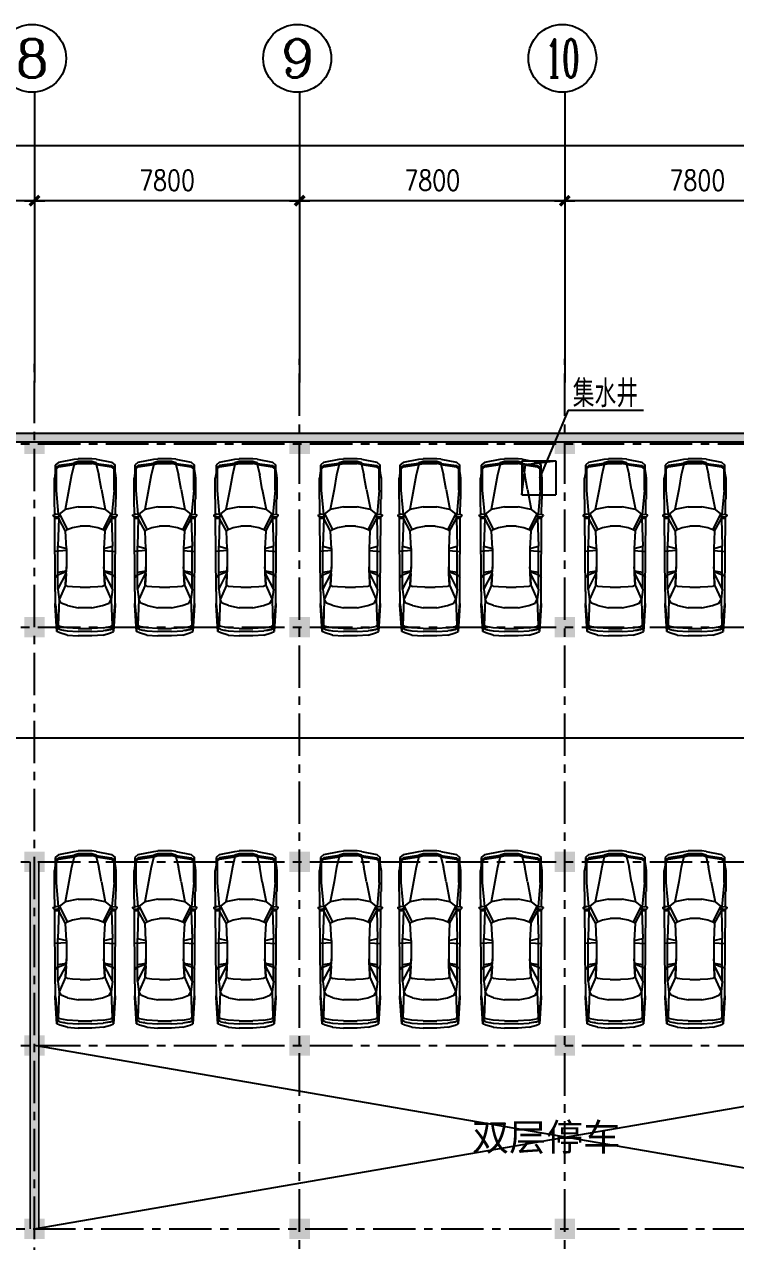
# Model space of a CAD drawing. Extents: x -542930 to 249594, y -301235 to 84515.
# Drawn here: x -18773 to 2155, y -141133 to -105322 of the extents above; entities that cross this region are included whole.
import ezdxf
from ezdxf.enums import TextEntityAlignment as Align

# ---------------------------------------------------------------- set-up
doc = ezdxf.new("R2010")
doc.units = 0
doc.header["$LTSCALE"] = 1000
doc.header["$MEASUREMENT"] = 0
doc.linetypes.add('CENTER', pattern=[2, 1.25, -0.25, 0.25, -0.25])
doc.layers.get('0').update_dxf_attribs({"linetype": 'CONTINUOUS'})
doc.layers.get('DEFPOINTS').update_dxf_attribs({"linetype": 'CONTINUOUS'})
for name, color, linetype in [('A-CH-TEXT', 2, 'CONTINUOUS'), ('A-COLUMN', 5, 'CONTINUOUS'), ('A-FURN', 251, 'CONTINUOUS'), ('A-GRID', 1, 'CENTER'), ('A-STAIR', 3, 'CONTINUOUS'), ('AXIS', 3, 'CONTINUOUS'), ('AXIS_TEXT', 7, 'CONTINUOUS'), ('PUB_DIM', 3, 'CONTINUOUS'), ('PUB_TITLE', 4, 'CONTINUOUS'), ('TEXT', 7, 'CONTINUOUS'), ('WALL', 255, 'CONTINUOUS')]:
    doc.layers.add(name, color=color, linetype=linetype)
doc.styles.add('COMPLEX', font='COMPLEX')
doc.styles.add('DIM_FONT', font='SIMPLEX.shx', dxfattribs={"width": 0.8})
doc.styles.add('HZTXT', font='SimSun.ttf', dxfattribs={"height": 0.8})
doc.styles.add('HZXY', font='romans.shx', dxfattribs={"width": 0.8, "bigfont": 'hztxt.shx'})
doc.dimstyles.new('AXIS200', dxfattribs={"dimscale": 2, "dimtxt": 300, "dimasz": 1, "dimexe": 250, "dimexo": 300, "dimgap": 150, "dimtad": 1, "dimdec": 0, "dimdsep": 46, "dimtxsty": 'DIM_FONT', "dimblk": '_DIMX', "dimblk1": '_DIMX', "dimblk2": '_DIMX', "dimsah": 1, "dimcen": 5, "dimse1": 1, "dimse2": 1, "dimclrt": 7, "dimadec": 0, "dimazin": 0, "dimtfac": 1, "dimtdec": 0, "dimtix": 1, "dimtmove": 2, "dimatfit": 3, "dimldrblk": '_DIMX', "dimfxl": 1, "dimarcsym": 0})

# ---------------------------------------------------------------- blocks, each defined once
blk = doc.blocks.new('_DIMX')
blk.add_line((-150, 0), (150, 0))
at = {"const_width": 50}
blk.add_lwpolyline([(-70, -70), (70, 70)], dxfattribs=at)
blk = doc.blocks.new('*D406')
at = {"layer": 'DEFPOINTS', "color": 0, "transparency": 16777216}
for p in [(-70073, -107895), (226927, -107895), (-70073, -108895)]:
    blk.add_point(p, dxfattribs=at)
at = {"layer": 'PUB_DIM', "color": 0, "lineweight": -2, "transparency": 16777216}
blk.add_line((226925, -108895), (-70071, -108895), dxfattribs=at)
at = {"layer": 'PUB_DIM', "color": 0, "lineweight": -2, "transparency": 16777216, "xscale": 2, "yscale": 2, "zscale": 2, "rotation": 180}
blk.add_blockref('_DIMX', (-70073, -108895), dxfattribs=at)
at = {"layer": 'PUB_DIM', "color": 0, "lineweight": -2, "transparency": 16777216, "xscale": 2, "yscale": 2, "zscale": 2}
blk.add_blockref('_DIMX', (226927, -108895), dxfattribs=at)
at = {"layer": 'PUB_DIM', "color": 7, "transparency": 16777216, "insert": (70165, -108187), "char_height": 600, "attachment_point": 5, "style": 'DIM_FONT'}
blk.add_mtext('297000', dxfattribs=at)
blk = doc.blocks.new('M_F27')
for p, q in [((-2489, 522), (-2426, 736)), ((-2426, 736), (-2389, 824)), ((-2389, 824), (-1610, 874)), ((-2389, 824), (-1560, 874)), ((-2264, 812), (-2389, 824)), ((-2326, 736), (-2364, 522)), ((-2326, 736), (-2351, 596)), ((-2326, 736), (-2288, 811)), ((-2200, 786), (-2288, 811)), ((-2276, 522), (-2238, 736)), ((-2200, 786), (-2238, 736)), ((-1560, 874), (-2212, 815)), ((-2208, 815), (-2211, 814)), ((-1660, 862), (-2208, 815)), ((-1446, 761), (-2200, 786)), ((-1560, 874), (-1660, 862)), ((-1617, 869), (-1620, 866)), ((-1208, 874), (-1610, 874)), ((-1547, 698), (-1446, 761)), ((-1145, 799), (-1446, 761)), ((-1019, 572), (-1446, 761)), ((-1208, 874), (980, 889)), ((-1145, 799), (-682, 557)), ((-1145, 799), (124, 799)), ((-743, 849), (-793, 874)), ((-730, 799), (-743, 849)), ((-630, 555), (-730, 799)), ((-642, 799), (-605, 554)), ((-2, 547), (-27, 877)), ((124, 799), (61, 547)), ((941, 773), (124, 799)), ((564, 572), (941, 773)), ((1079, 748), (614, 522)), ((941, 773), (941, 874)), ((983, 777), (941, 773)), ((941, 773), (987, 765)), ((980, 902), (995, 790)), ((980, 790), (980, 898)), ((995, 790), (980, 790)), ((980, 790), (992, 746)), ((984, 905), (1020, 939)), ((992, 746), (1021, 747)), ((995, 790), (1022, 746)), ((1022, 748), (995, 790)), ((1021, 747), (1022, 748)), ((1053, 768), (1022, 746)), ((1036, 935), (1062, 857)), ((1036, 756), (1079, 748)), ((1051, 889), (1497, 893)), ((1057, 776), (1062, 857)), ((1770, 849), (1058, 784)), ((1204, 585), (1079, 748)), ((1506, 899), (2121, 899)), ((2461, 849), (1770, 849)), ((2272, 876), (2121, 899)), ((2272, 876), (2272, 874)), ((2437, 851), (2272, 876)), ((2511, 874), (2287, 874)), ((2398, 849), (2461, 773)), ((2437, 850), (2433, 851)), ((2498, 773), (2436, 849)), ((2511, 874), (2450, 850)), ((2461, 773), (2523, 321)), ((2561, 321), (2498, 773)), ((2599, 773), (2511, 874)), ((2599, 773), (2687, 321)), ((-2489, 522), (-2514, 196)), ((-2364, 522), (-2389, 196)), ((-2351, 594), (-2351, 596)), ((-2301, 196), (-2276, 522)), ((-1622, 510), (-1685, 196)), ((-1622, 510), (-1547, 698)), ((-1082, 145), (-1070, 371)), ((-1070, 371), (-1057, 510)), ((-1019, 572), (-1057, 510)), ((-680, 556), (-1019, 572)), ((-1019, 572), (-479, 547)), ((-680, 556), (-630, 555)), ((-605, 554), (-630, 555)), ((-479, 547), (-605, 554)), ((61, 547), (-479, 547)), ((61, 547), (564, 572)), ((564, 572), (614, 522)), ((614, 522), (677, 371)), ((677, 371), (714, 145)), ((1795, 472), (1204, 585)), ((1280, 196), (1204, 585)), ((2222, 397), (1795, 472)), ((2523, 321), (2222, 397)), ((-2514, -206), (-2514, 196)), ((-2389, -206), (-2389, 196)), ((-2301, 196), (-2301, -206)), ((-1685, -206), (-1685, 196)), ((-1082, 145), (-1082, -156)), ((714, -156), (714, 145)), ((1280, 196), (1280, -206)), ((2523, 321), (2586, 321)), ((2523, 321), (2561, 196)), ((2580, 196), (2542, 321)), ((2561, 196), (2561, -206)), ((2611, 196), (2574, 321)), ((2580, 321), (2618, 196)), ((2580, 196), (2580, -206)), ((2611, 196), (2611, -206)), ((2618, -206), (2618, 196)), ((2687, 321), (2699, 196)), ((2699, -206), (2699, 196)), ((-2489, -533), (-2514, -206)), ((-2389, -206), (-2364, -533)), ((-2276, -533), (-2301, -206)), ((-1685, -206), (-1622, -520)), ((-1070, -382), (-1082, -156)), ((714, -156), (677, -382)), ((1204, -596), (1280, -206)), ((2523, -332), (2222, -407)), ((2523, -332), (2461, -784)), ((2561, -332), (2498, -784)), ((2523, -332), (2561, -206)), ((2586, -332), (2523, -332)), ((2580, -206), (2542, -332)), ((2618, -6), (2561, -6)), ((2574, -332), (2611, -206)), ((2618, -206), (2580, -332)), ((2687, -332), (2599, -784)), ((2687, -332), (2699, -206)), ((-2489, -533), (-2426, -747)), ((-2326, -747), (-2364, -533)), ((-2351, -607), (-2351, -605)), ((-2351, -607), (-2326, -747)), ((-2276, -533), (-2238, -747)), ((-1622, -520), (-1547, -709)), ((-1547, -709), (-1446, -772)), ((-1019, -583), (-1446, -772)), ((-682, -568), (-1145, -809)), ((-1057, -520), (-1070, -382)), ((-1019, -583), (-1057, -520)), ((-479, -558), (-1019, -583)), ((-1019, -583), (-680, -567)), ((-730, -809), (-630, -566)), ((-680, -567), (-682, -568)), ((-680, -567), (-630, -566)), ((-605, -565), (-642, -809)), ((-630, -566), (-605, -565)), ((-605, -565), (-479, -558)), ((61, -558), (-479, -558)), ((-2, -558), (-27, -884)), ((61, -558), (124, -809)), ((564, -583), (61, -558)), ((614, -533), (564, -583)), ((564, -583), (941, -784)), ((677, -382), (614, -533)), ((1079, -759), (614, -533)), ((1204, -596), (1079, -759)), ((1795, -483), (1204, -596)), ((1795, -483), (2222, -407)), ((-2426, -747), (-2389, -835)), ((-2389, -835), (-2264, -823)), ((-1560, -885), (-2389, -835)), ((-1610, -885), (-2389, -835)), ((-2326, -747), (-2288, -822)), ((-2288, -822), (-2200, -797)), ((-2200, -797), (-2238, -747)), ((-2212, -826), (-1560, -885)), ((-2208, -826), (-2211, -825)), ((-1660, -872), (-2208, -826)), ((-1446, -772), (-2200, -797)), ((-1560, -885), (-1660, -872)), ((-1621, -877), (-1617, -880)), ((-1610, -885), (-1208, -885)), ((-1145, -809), (-1446, -772)), ((-1208, -885), (980, -900)), ((-1145, -809), (124, -809)), ((-743, -860), (-793, -885)), ((-743, -860), (-730, -809)), ((941, -784), (124, -809)), ((987, -776), (941, -784)), ((983, -788), (941, -784)), ((941, -885), (941, -784)), ((992, -757), (980, -800)), ((995, -800), (980, -800)), ((995, -800), (980, -913)), ((980, -909), (980, -800)), ((984, -916), (1020, -950)), ((992, -757), (1021, -758)), ((995, -800), (1022, -757)), ((1022, -758), (995, -800)), ((1021, -758), (1022, -758)), ((1022, -757), (1053, -779)), ((1036, -767), (1079, -759)), ((1036, -946), (1062, -867)), ((1051, -901), (1497, -904)), ((1057, -787), (1062, -867)), ((1770, -860), (1058, -795)), ((2121, -910), (1506, -910)), ((1770, -860), (2461, -860)), ((2121, -910), (2272, -887)), ((2270, -887), (2121, -910)), ((2437, -861), (2272, -887)), ((2272, -885), (2272, -887)), ((2285, -885), (2511, -885)), ((2398, -860), (2461, -784)), ((2436, -860), (2498, -784)), ((2437, -861), (2436, -860)), ((2450, -861), (2511, -885)), ((2599, -784), (2511, -885))]:
    blk.add_line(p, q)
for centre, start, end in [((990, 898), 132.965, 179.7454), ((1027, 932), 18.1573, 132.965), ((1047, 776), 305.1542, 356.8636), ((990, -909), 180.2546, 227.035), ((1027, -942), 227.035, 341.8427), ((1047, -787), 3.1798, 54.8458)]:
    blk.add_arc(centre, 10, start, end)
at = {"width": 0.8, "flags": 9}
for tag in ['XSIZE', 'YSIZE']:
    blk.add_attdef(tag, (0, 0), '', height=0.5, dxfattribs=at)
blk = doc.blocks.new('_FZH')
blk.add_solid([(-0.5, -0.5), (0.5, -0.5), (-0.5, 0.5), (0.5, 0.5)])
blk = doc.blocks.new('*D422')
at = {"layer": 'DEFPOINTS', "color": 0, "transparency": 16777216}
for p in [(-18473, -110510), (-18473, -114910), (-10673, -114910)]:
    blk.add_point(p, dxfattribs=at)
at = {"layer": 'PUB_DIM', "color": 0, "lineweight": -2, "transparency": 16777216}
blk.add_line((-10675, -110510), (-18471, -110510), dxfattribs=at)
at = {"layer": 'PUB_DIM', "color": 0, "lineweight": -2, "transparency": 16777216, "xscale": 2, "yscale": 2, "zscale": 2, "rotation": 180}
blk.add_blockref('_DIMX', (-18473, -110510), dxfattribs=at)
at = {"layer": 'PUB_DIM', "color": 0, "lineweight": -2, "transparency": 16777216, "xscale": 2, "yscale": 2, "zscale": 2}
blk.add_blockref('_DIMX', (-10673, -110510), dxfattribs=at)
at = {"layer": 'PUB_DIM', "color": 7, "transparency": 16777216, "insert": (-14573, -109910), "char_height": 600, "attachment_point": 5, "style": 'DIM_FONT'}
blk.add_mtext('7800', dxfattribs=at)
blk = doc.blocks.new('*D425')
at = {"layer": 'DEFPOINTS', "color": 0, "transparency": 16777216}
for p in [(-26273, -110510), (-26273, -114910), (-18473, -114910)]:
    blk.add_point(p, dxfattribs=at)
at = {"layer": 'PUB_DIM', "color": 0, "lineweight": -2, "transparency": 16777216}
blk.add_line((-18475, -110510), (-26271, -110510), dxfattribs=at)
at = {"layer": 'PUB_DIM', "color": 0, "lineweight": -2, "transparency": 16777216, "xscale": 2, "yscale": 2, "zscale": 2, "rotation": 180}
blk.add_blockref('_DIMX', (-26273, -110510), dxfattribs=at)
at = {"layer": 'PUB_DIM', "color": 0, "lineweight": -2, "transparency": 16777216, "xscale": 2, "yscale": 2, "zscale": 2}
blk.add_blockref('_DIMX', (-18473, -110510), dxfattribs=at)
at = {"layer": 'PUB_DIM', "color": 7, "transparency": 16777216, "insert": (-22373, -109910), "char_height": 600, "attachment_point": 5, "style": 'DIM_FONT'}
blk.add_mtext('7800', dxfattribs=at)
blk = doc.blocks.new('_AXISO')
blk.add_circle((0, 0), 0.5)
at = {"layer": 'AXIS_TEXT', "style": 'COMPLEX', "width": 1.041667}
blk.add_attdef('A', text='', height=0.56, dxfattribs=at).set_placement((-0.25, -0.28), (0.25, -0.28), align=Align.FIT)
blk = doc.blocks.new('*D426')
at = {"layer": 'DEFPOINTS', "color": 0, "transparency": 16777216}
for p in [(-2874, -110511), (-2874, -114911), (4926, -114911)]:
    blk.add_point(p, dxfattribs=at)
at = {"layer": 'PUB_DIM', "color": 0, "lineweight": -2, "transparency": 16777216}
blk.add_line((4924, -110511), (-2872, -110511), dxfattribs=at)
at = {"layer": 'PUB_DIM', "color": 0, "lineweight": -2, "transparency": 16777216, "xscale": 2, "yscale": 2, "zscale": 2, "rotation": 180}
blk.add_blockref('_DIMX', (-2874, -110511), dxfattribs=at)
at = {"layer": 'PUB_DIM', "color": 0, "lineweight": -2, "transparency": 16777216, "xscale": 2, "yscale": 2, "zscale": 2}
blk.add_blockref('_DIMX', (4926, -110511), dxfattribs=at)
at = {"layer": 'PUB_DIM', "color": 7, "transparency": 16777216, "insert": (1026, -109911), "char_height": 600, "attachment_point": 5, "style": 'DIM_FONT'}
blk.add_mtext('7800', dxfattribs=at)
blk = doc.blocks.new('*D427')
at = {"layer": 'DEFPOINTS', "color": 0, "transparency": 16777216}
for p in [(-10673, -110510), (-10673, -114910), (-2873, -114910)]:
    blk.add_point(p, dxfattribs=at)
at = {"layer": 'PUB_DIM', "color": 0, "lineweight": -2, "transparency": 16777216}
blk.add_line((-2875, -110510), (-10671, -110510), dxfattribs=at)
at = {"layer": 'PUB_DIM', "color": 0, "lineweight": -2, "transparency": 16777216, "xscale": 2, "yscale": 2, "zscale": 2, "rotation": 180}
blk.add_blockref('_DIMX', (-10673, -110510), dxfattribs=at)
at = {"layer": 'PUB_DIM', "color": 0, "lineweight": -2, "transparency": 16777216, "xscale": 2, "yscale": 2, "zscale": 2}
blk.add_blockref('_DIMX', (-2873, -110510), dxfattribs=at)
at = {"layer": 'PUB_DIM', "color": 7, "transparency": 16777216, "insert": (-6773, -109910), "char_height": 600, "attachment_point": 5, "style": 'DIM_FONT'}
blk.add_mtext('7800', dxfattribs=at)

msp = doc.modelspace()

# ---------------------------------------------------------------- hatches: boundary and pattern name
at = {"layer": 'PUB_DIM'}
h = msp.add_hatch(color=256, dxfattribs=at)
h.paths.add_polyline_path([(-2872.705, -117358.951), (-10672.705, -117358.951), (-10672.705, -117608.951), (-2872.705, -117608.951)])
h.paths.add_polyline_path([(4927.295, -117358.951), (-1272.705, -117358.951), (-2872.705, -117358.951), (-2872.705, -117608.951), (4927.295, -117608.951)])
h.paths.add_polyline_path([(8044.701, -116358.951), (7844.701, -116358.951), (7844.701, -117358.951), (4927.295, -117358.951), (4927.295, -117608.951), (8044.701, -117608.951)])
h.paths.add_polyline_path([(12727.295, -117358.951), (9844.701, -117358.951), (9844.701, -116358.951), (9644.701, -116358.951), (9644.701, -117608.951), (12727.295, -117608.951)])
h = msp.add_hatch(color=256, dxfattribs=at)
h.paths.add_polyline_path([(-34072.705, -117358.951), (-34072.705, -117658.951), (-26272.705, -117658.951), (-26272.705, -117358.951)])
h.paths.add_polyline_path([(-18472.705, -117608.951), (-18472.705, -117358.951), (-26272.705, -117358.951), (-26272.705, -117658.951), (-26147.513, -117658.951), (-26147.513, -117608.951)])
h.paths.add_polyline_path([(-11204.102, -117608.951), (-11098.352, -117358.951), (-18472.705, -117358.951), (-18472.705, -117608.951)])
msp.add_hatch(color=256, dxfattribs=at).paths.add_polyline_path([(-10672.705, -117358.951), (-11098.352, -117358.951), (-11204.102, -117608.951), (-10672.705, -117608.951)])
h = msp.add_hatch(color=256, dxfattribs=at)
h.paths.add_polyline_path([(-18472.705, -129958.951), (-18597.513, -129958.951), (-18597.513, -135358.951), (-18472.705, -135358.951)])
h.paths.add_polyline_path([(-18347.513, -129958.951), (-18472.705, -129958.951), (-18472.705, -135358.951), (-18347.513, -135358.951)])
h.paths.add_polyline_path([(-18472.705, -135358.951), (-18597.513, -135358.951), (-18597.513, -140758.951), (-18472.705, -140758.951)])
h.paths.add_polyline_path([(-18347.513, -135358.951), (-18472.705, -135358.951), (-18472.705, -140758.951), (-18347.513, -140758.951)])

# ---------------------------------------------------------------- linework, layer by layer
at = {"color": 6}
for p, q in [((-18472.705, -140758.951), (12727.295, -135358.951)), ((12727.295, -140758.951), (-18472.705, -135358.951))]:
    msp.add_line(p, q, dxfattribs=at)
at = {"layer": 'A-GRID'}
for p, q in [((-18472.705, -153058.951), (-18472.705, -115162.412)), ((-10672.705, -158841.59), (-10672.705, -115162.412)), ((-2872.705, -158841.59), (-2872.705, -115161.693)), ((-70372.705, -117658.951), (229916.059, -117658.951)), ((-70372.705, -123058.951), (229916.059, -123058.951)), ((-70372.705, -129958.951), (229916.059, -129958.951)), ((-70372.705, -135358.951), (229916.059, -135358.951)), ((-74513.172, -140758.951), (229916.059, -140758.951))]:
    msp.add_line(p, q, dxfattribs=at)
at = {"layer": 'A-STAIR'}
msp.add_line((-56370.682, -126309.09), (212301.177, -126308.938), dxfattribs=at)
at = {"layer": 'PUB_DIM'}
for p, q in [((-18472.705, -107319.699), (-18472.705, -115862.44)), ((-10672.705, -107319.699), (-10672.705, -115862.44)), ((-2872.705, -107319.699), (-2872.705, -115862.44))]:
    msp.add_line(p, q, dxfattribs=at)
at = {"layer": 'PUB_TITLE'}
for p, q in [((-2768.54, -116672.454), (-3612.888, -118668.548)), ((-2768.54, -116672.454), (-556.137, -116672.454)), ((-4139.113, -118164.053), (-3139.113, -118164.053)), ((-4139.113, -118164.053), (-4139.113, -119164.053)), ((-4031.708, -118270.277), (-3139.113, -118164.053)), ((-3139.113, -118164.053), (-3139.113, -119164.053)), ((-4139.113, -119164.053), (-4031.708, -118270.277)), ((-4139.113, -119164.053), (-3139.113, -119164.053))]:
    msp.add_line(p, q, dxfattribs=at)
at = {"layer": 'WALL', "color": 54}
for p, q in [((7844.701, -117358.951), (-52472.705, -117358.951)), ((8044.701, -117608.951), (-26147.513, -117608.951))]:
    msp.add_line(p, q, dxfattribs=at)
at = {"layer": 'WALL', "color": 54, "const_width": 50}
for points in [[(-18597.513, -140758.951), (-18597.513, -129958.951)], [(-18347.513, -140758.951), (-18347.513, -129958.951)]]:
    msp.add_lwpolyline(points, dxfattribs=at)

# ---------------------------------------------------------------- block references
at = {"layer": 'A-COLUMN', "xscale": 600, "yscale": 600, "zscale": 599.9999999999989}
for p in [(-18472.705, -117658.951), (-10672.705, -117658.951), (-2872.705, -117658.951), (-18472.705, -123058.951), (-10672.705, -123058.951), (-2872.705, -123058.951), (-18472.705, -129958.951), (-10672.705, -129958.951), (-2872.705, -129958.951), (-18472.705, -135358.951), (-10672.705, -135358.951), (-2872.705, -135358.951), (-18472.705, -140758.951), (-10672.705, -140758.951), (-2872.705, -140758.951)]:
    msp.add_blockref('_FZH', p, dxfattribs=at)
at = {"layer": 'A-FURN', "color": 251, "rotation": 90}
for p in [(-16989.051, -120798.002), (-14646.75, -120798.002), (-12254.92, -120798.002), (-9189.051, -120798.002), (-6846.75, -120798.002), (-4454.92, -120798.002), (-1389.051, -120798.002), (953.25, -120798.002), (-16989.051, -132337.757), (-14646.75, -132337.757), (-12254.92, -132337.757), (-9189.051, -132337.757), (-6846.75, -132337.757), (-4454.92, -132337.757), (-1389.051, -132337.757), (953.25, -132337.757)]:
    msp.add_blockref('M_F27', p, dxfattribs=at)
at = {"layer": 'AXIS'}
ref = msp.add_blockref('_AXISO', (-18544.078, -106322.249), dxfattribs=dict(at, xscale=2000, yscale=2000, zscale=2000))
ref.add_attrib('A', '8', dxfattribs={"layer": 'AXIS_TEXT', "height": 1120, "style": 'COMPLEX', "width": 1.339286}).set_placement((-19044.078, -106882.249), (-18044.078, -106882.249), align=Align.FIT)
ref = msp.add_blockref('_AXISO', (-10744.078, -106322.249), dxfattribs=dict(at, xscale=2000, yscale=2000, zscale=2000))
ref.add_attrib('A', '9', dxfattribs={"layer": 'AXIS_TEXT', "height": 1120, "style": 'COMPLEX', "width": 1.339286}).set_placement((-11244.078, -106882.249), (-10244.078, -106882.249), align=Align.FIT)
ref = msp.add_blockref('_AXISO', (-2944.078, -106322.249), dxfattribs=dict(at, xscale=2000, yscale=2000, zscale=2000))
ref.add_attrib('A', '10', dxfattribs={"layer": 'AXIS_TEXT', "height": 1120, "style": 'COMPLEX', "width": 0.646552}).set_placement((-3444.078, -106882.249), (-2444.078, -106882.249), align=Align.FIT)

# ---------------------------------------------------------------- texts
at = {"layer": 'A-CH-TEXT', "color": 7, "style": 'HZXY', "width": 0.8}
msp.add_text('集水井', height=800, dxfattribs=at).set_placement((-2638.8, -116583.664))
at = {"layer": 'TEXT', "style": 'HZTXT'}
msp.add_text('双层停车', height=800, dxfattribs=at).set_placement((-5603.293, -138457.336))

# ---------------------------------------------------------------- dimensions: what is measured, and where the dimension line sits
at = {"layer": 'PUB_DIM'}
dim = msp.add_linear_dim(base=(-70072.707, -108894.904), p1=(226927.293, -107894.904), p2=(-70072.707, -107894.904), angle=180, dimstyle='AXIS200', dxfattribs=at)
dim.commit()
dim.dimension.update_dxf_attribs({"geometry": '*D406', "text_midpoint": (70165.337, -108187.343), "dimtype": 161})
for base, p1, p2, picture, middle in [((-26272.705, -110509.937), (-18472.705, -114909.937), (-26272.705, -114909.937), '*D425', (-22372.705, -109909.937)), ((-18472.705, -110509.937), (-10672.705, -114909.937), (-18472.705, -114909.937), '*D422', (-14572.705, -109909.937)), ((-10672.705, -110509.937), (-2872.705, -114909.937), (-10672.705, -114909.937), '*D427', (-6772.705, -109909.937)), ((-2873.796, -110511.028), (4926.204, -114911.028), (-2873.796, -114911.028), '*D426', (1026.204, -109911.028))]:
    dim = msp.add_linear_dim(base=base, p1=p1, p2=p2, dimstyle='AXIS200', dxfattribs=at)
    dim.commit()
    dim.dimension.update_dxf_attribs({"geometry": picture, "text_midpoint": middle})

doc.saveas('drawing.dxf')
